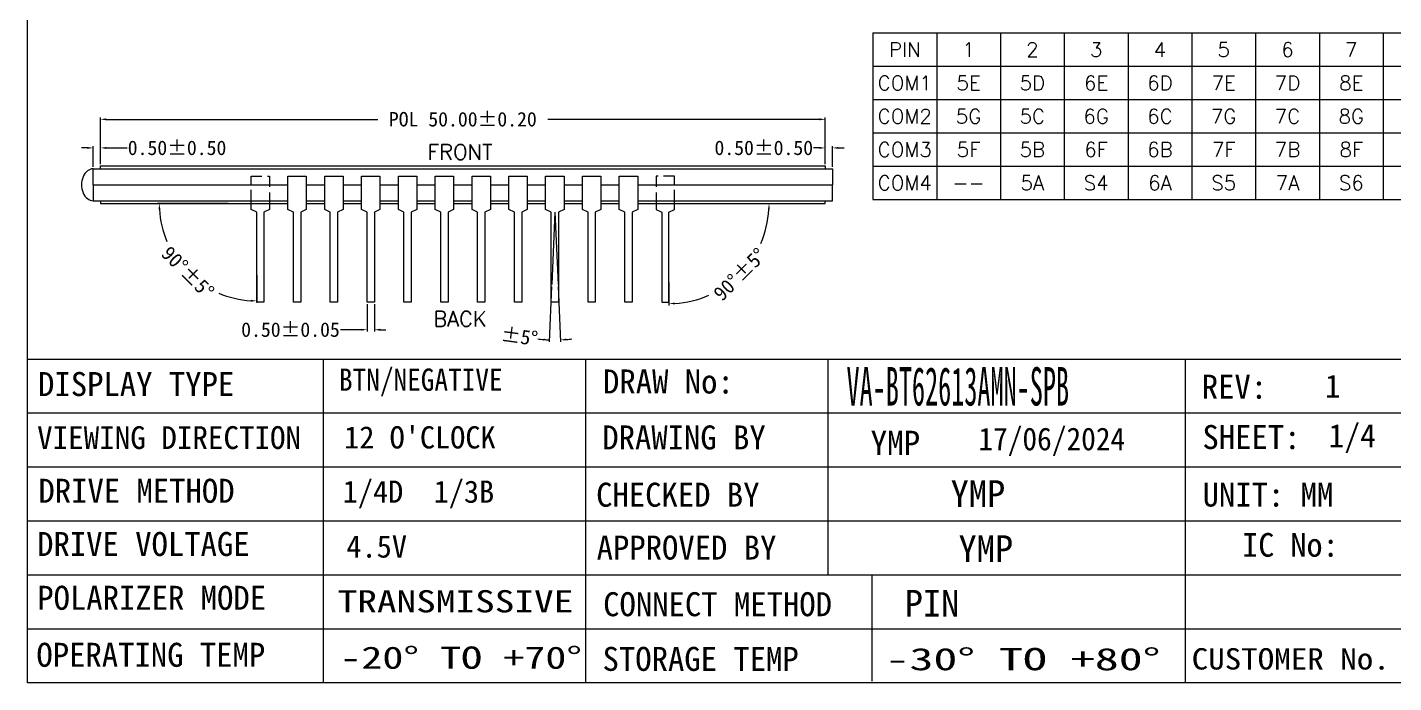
# Model space of a CAD drawing. Header units: millimetres. Extents: x -121 to 714, y -296 to 116.
# Drawn here: x 0.8 to 95.1, y -293.4 to -248.1 of the extents above; entities that cross this region are included whole.
import ezdxf
from ezdxf.enums import TextEntityAlignment as Align

# ---------------------------------------------------------------- set-up
doc = ezdxf.new("R2010")
doc.units = ezdxf.units.MM
doc.header["$LTSCALE"] = 3
doc.header["$MEASUREMENT"] = 0
doc.linetypes.add('HIDDEN', pattern=[0.375, 0.25, -0.125])
doc.layers.add('DIM', color=4, linetype='Continuous')
doc.styles.add('ROMANS', font='ROMANS.shx')
doc.styles.add('SSSoft_Log', font='Romans')
doc.styles.add('样式 SZ', font='')
doc.styles.get('样式 SZ').set_extended_font_data('SimSun')
doc.dimstyles.new('LCDDIM', dxfattribs={"dimtxt": 1.3, "dimasz": 0.424, "dimexe": 0.1325, "dimexo": 0.1325, "dimgap": 0.106, "dimtad": 0, "dimzin": 0, "dimdsep": 46, "dimtxsty": 'Standard', "dimcen": 1.2, "dimadec": 0, "dimazin": 0, "dimtfac": 1, "dimtofl": 0, "dimtmove": 0, "dimatfit": 0, "dimfxl": 0, "dimarcsym": 0})

# ---------------------------------------------------------------- blocks, each defined once
blk = doc.blocks.new('*D48')
at = {"layer": 'DEFPOINTS', "color": 0, "transparency": 16777216}
for p in [(24.253, -267.087), (24.753, -267.087), (24.753, -268.995)]:
    blk.add_point(p, dxfattribs=at)
at = {"layer": 'DIM', "color": 0, "lineweight": -2, "transparency": 16777216}
for p, q in [((24.253, -267.22), (24.253, -269.128)), ((24.753, -267.22), (24.753, -269.128)), ((23.853, -268.995), (22.405, -268.995)), ((25.153, -268.995), (25.553, -268.995))]:
    blk.add_line(p, q, dxfattribs=at)
at = {"layer": 'DIM', "color": 0, "transparency": 16777216}
for points in [[(23.853, -268.929), (23.853, -269.062), (24.253, -268.995)], [(25.153, -268.929), (25.153, -269.062), (24.753, -268.995)]]:
    blk.add_solid(points, dxfattribs=at)
at = {"layer": 'DIM', "color": 0, "transparency": 16777216, "insert": (18.966, -268.995), "char_height": 1, "attachment_point": 5}
blk.add_mtext('0.50%%P0.05', dxfattribs=at)
blk = doc.blocks.new('*D49')
at = {"layer": 'DEFPOINTS', "color": 0, "transparency": 16777216}
for p in [(37.203, -260.887), (37.203, -260.887), (36.985, -265.883), (37.421, -265.883), (37.331, -269.708)]:
    blk.add_point(p, dxfattribs=at)
at = {"layer": 'DIM', "color": 0, "lineweight": -2, "transparency": 16777216}
for p, q in [((36.979, -266.015), (36.812, -269.833)), ((37.427, -266.015), (37.594, -269.833))]:
    blk.add_line(p, q, dxfattribs=at)
for start, end in [(262.30256, 267.5), (262.3039, 264.90195), (275.09805, 277.6961)]:
    blk.add_arc((37.203, -260.887), 8.822, start, end, dxfattribs=at)
at = {"layer": 'DIM', "color": 0, "transparency": 16777216}
for points in [[(36.424, -269.608), (36.415, -269.741), (36.818, -269.701)], [(37.991, -269.741), (37.983, -269.608), (37.588, -269.701)]]:
    blk.add_solid(points, dxfattribs=at)
at = {"layer": 'DIM', "color": 0, "transparency": 16777216, "insert": (34.76, -269.459), "char_height": 1, "attachment_point": 5, "rotation": 352.30256}
blk.add_mtext('%%p5°', dxfattribs=at)
blk = doc.blocks.new('*D50')
at = {"layer": 'DEFPOINTS', "color": 0, "transparency": 16777216}
for p in [(5.853, -256.441), (5.353, -257.887), (5.853, -257.687)]:
    blk.add_point(p, dxfattribs=at)
at = {"layer": 'DIM', "color": 0, "lineweight": -2, "transparency": 16777216}
for p, q in [((5.353, -257.755), (5.353, -256.309)), ((5.853, -257.555), (5.853, -256.309)), ((4.953, -256.441), (4.553, -256.441)), ((6.253, -256.441), (7.701, -256.441))]:
    blk.add_line(p, q, dxfattribs=at)
at = {"layer": 'DIM', "color": 0, "transparency": 16777216}
for points in [[(4.953, -256.375), (4.953, -256.508), (5.353, -256.441)], [(6.253, -256.375), (6.253, -256.508), (5.853, -256.441)]]:
    blk.add_solid(points, dxfattribs=at)
at = {"layer": 'DIM', "color": 0, "transparency": 16777216, "insert": (11.14, -256.441), "char_height": 1, "attachment_point": 5}
blk.add_mtext('0.50%%p0.50', dxfattribs=at)
blk = doc.blocks.new('*D51')
at = {"layer": 'DEFPOINTS', "color": 0, "transparency": 16777216}
for p in [(55.853, -256.441), (55.853, -257.687), (56.353, -257.887)]:
    blk.add_point(p, dxfattribs=at)
at = {"layer": 'DIM', "color": 0, "lineweight": -2, "transparency": 16777216}
for p, q in [((55.853, -257.555), (55.853, -256.309)), ((56.353, -257.755), (56.353, -256.309)), ((55.453, -256.441), (55.053, -256.441)), ((56.753, -256.441), (57.153, -256.441))]:
    blk.add_line(p, q, dxfattribs=at)
at = {"layer": 'DIM', "color": 0, "transparency": 16777216}
for points in [[(55.453, -256.375), (55.453, -256.508), (55.853, -256.441)], [(56.753, -256.375), (56.753, -256.508), (56.353, -256.441)]]:
    blk.add_solid(points, dxfattribs=at)
at = {"layer": 'DIM', "color": 0, "transparency": 16777216, "insert": (51.614, -256.441), "char_height": 1, "attachment_point": 5}
blk.add_mtext('0.50%%p0.50', dxfattribs=at)
blk = doc.blocks.new('*D52')
at = {"layer": 'DEFPOINTS', "color": 0, "transparency": 16777216}
for p in [(55.853, -254.468), (5.853, -257.687), (55.853, -257.687)]:
    blk.add_point(p, dxfattribs=at)
at = {"layer": 'DIM', "color": 0, "lineweight": -2, "transparency": 16777216}
for p, q in [((5.853, -257.555), (5.853, -254.335)), ((6.253, -254.468), (24.997, -254.468)), ((55.453, -254.468), (36.709, -254.468)), ((55.853, -257.555), (55.853, -254.335))]:
    blk.add_line(p, q, dxfattribs=at)
at = {"layer": 'DIM', "color": 0, "transparency": 16777216}
for points in [[(6.253, -254.401), (6.253, -254.535), (5.853, -254.468)], [(55.453, -254.401), (55.453, -254.535), (55.853, -254.468)]]:
    blk.add_solid(points, dxfattribs=at)
at = {"layer": 'DIM', "color": 0, "transparency": 16777216, "insert": (30.853, -254.468), "char_height": 1, "attachment_point": 5}
blk.add_mtext('POL 50.00%%P0.20', dxfattribs=at)
blk = doc.blocks.new('*D53')
at = {"layer": 'DEFPOINTS', "color": 0, "transparency": 16777216}
for p in [(14.796, -260.287), (16.248, -260.287), (16.633, -260.887), (10.815, -263.646), (16.633, -265.096)]:
    blk.add_point(p, dxfattribs=at)
at = {"layer": 'DIM', "color": 0, "lineweight": -2, "transparency": 16777216}
for p, q in [((14.664, -260.287), (9.782, -260.287)), ((16.633, -265.228), (16.633, -267.138))]:
    blk.add_line(p, q, dxfattribs=at)
for start, end in [(183.41185, 202.94513), (247.05487, 266.58815)]:
    blk.add_arc((16.633, -260.287), 6.718, start, end, dxfattribs=at)
at = {"layer": 'DIM', "color": 0, "transparency": 16777216}
for points in [[(9.86, -260.689), (9.993, -260.685), (9.915, -260.287)], [(16.235, -266.927), (16.231, -267.06), (16.633, -267.006)]]:
    blk.add_solid(points, dxfattribs=at)
at = {"layer": 'DIM', "color": 0, "transparency": 16777216, "insert": (11.883, -265.038), "char_height": 1, "attachment_point": 5, "rotation": 315}
blk.add_mtext('90°%%p5%%d', dxfattribs=at)
blk = doc.blocks.new('*D54')
at = {"layer": 'DEFPOINTS', "color": 0, "transparency": 16777216}
for p in [(45.073, -260.887), (45.458, -260.287), (48.497, -260.287), (45.073, -265.596), (48.526, -266.268)]:
    blk.add_point(p, dxfattribs=at)
at = {"layer": 'DIM', "color": 0, "lineweight": -2, "transparency": 16777216}
for p, q in [((48.63, -260.287), (52.111, -260.287)), ((45.073, -265.728), (45.073, -267.326))]:
    blk.add_line(p, q, dxfattribs=at)
for start, end in [(336.42581, 356.68084), (273.31916, 293.57419)]:
    blk.add_arc((45.073, -260.287), 6.906, start, end, dxfattribs=at)
at = {"layer": 'DIM', "color": 0, "transparency": 16777216}
for points in [[(51.901, -260.685), (52.034, -260.689), (51.979, -260.287)], [(45.475, -267.248), (45.471, -267.115), (45.073, -267.193)]]:
    blk.add_solid(points, dxfattribs=at)
at = {"layer": 'DIM', "color": 0, "transparency": 16777216, "insert": (49.956, -265.17), "char_height": 1, "attachment_point": 5, "rotation": 45}
blk.add_mtext('90°%%p5%%d', dxfattribs=at)

msp = doc.modelspace()

# ---------------------------------------------------------------- linework, layer by layer
for p, q in [((5.353, -258.987), (5.353, -257.887)), ((5.353, -257.887), (56.353, -257.887)), ((5.853, -257.887), (5.853, -257.687)), ((5.853, -257.687), (55.853, -257.687)), ((55.853, -257.687), (55.853, -257.887)), ((56.353, -257.887), (56.353, -258.987)), ((5.353, -258.987), (5.353, -260.087)), ((5.353, -258.987), (18.788, -258.987)), ((20.058, -258.987), (21.328, -258.987)), ((22.598, -258.987), (23.868, -258.987)), ((25.138, -258.987), (26.408, -258.987)), ((27.678, -258.987), (28.948, -258.987)), ((30.218, -258.987), (31.488, -258.987)), ((32.758, -258.987), (34.028, -258.987)), ((35.298, -258.987), (36.568, -258.987)), ((37.838, -258.987), (39.108, -258.987)), ((40.378, -258.987), (41.648, -258.987)), ((42.918, -258.987), (56.353, -258.987)), ((56.353, -260.087), (56.353, -258.987)), ((5.353, -260.087), (18.788, -260.087)), ((5.853, -260.087), (5.853, -260.287)), ((20.058, -260.087), (21.328, -260.087)), ((22.598, -260.087), (23.868, -260.087)), ((25.138, -260.087), (26.408, -260.087)), ((27.678, -260.087), (28.948, -260.087)), ((30.218, -260.087), (31.488, -260.087)), ((32.758, -260.087), (34.028, -260.087)), ((35.298, -260.087), (36.568, -260.087)), ((37.838, -260.087), (39.108, -260.087)), ((40.378, -260.087), (41.648, -260.087)), ((42.918, -260.087), (56.353, -260.087)), ((55.853, -260.287), (55.853, -260.087)), ((5.853, -260.287), (18.788, -260.287)), ((20.058, -260.287), (21.328, -260.287)), ((22.598, -260.287), (23.868, -260.287)), ((25.138, -260.287), (26.408, -260.287)), ((27.678, -260.287), (28.948, -260.287)), ((30.218, -260.287), (31.488, -260.287)), ((32.758, -260.287), (34.028, -260.287)), ((35.298, -260.287), (36.568, -260.287)), ((37.838, -260.287), (39.108, -260.287)), ((40.378, -260.287), (41.648, -260.287)), ((42.918, -260.287), (55.853, -260.287)), ((39.319, -271.02), (39.319, -293.371)), ((56.022, -271.02), (56.022, -285.921)), ((59.061, -285.921), (59.061, -293.268))]:
    msp.add_line(p, q)
for points in [[(0.813, -293.371), (0.813, -186.67), (153.928, -186.67), (153.928, -293.371)], [(19.173, -267.087), (19.173, -260.887), (18.788, -260.687), (18.788, -258.387), (20.058, -258.387), (20.058, -260.687), (19.673, -260.887), (19.673, -267.087)], [(21.713, -267.087), (21.713, -260.887), (21.328, -260.687), (21.328, -258.387), (22.598, -258.387), (22.598, -260.687), (22.213, -260.887), (22.213, -267.087)], [(24.253, -267.087), (24.253, -260.887), (23.868, -260.687), (23.868, -258.387), (25.138, -258.387), (25.138, -260.687), (24.753, -260.887), (24.753, -267.087)], [(26.793, -267.087), (26.793, -260.887), (26.408, -260.687), (26.408, -258.387), (27.678, -258.387), (27.678, -260.687), (27.293, -260.887), (27.293, -267.087)], [(29.333, -267.087), (29.333, -260.887), (28.948, -260.687), (28.948, -258.387), (30.218, -258.387), (30.218, -260.687), (29.833, -260.887), (29.833, -267.087)], [(31.873, -267.087), (31.873, -260.887), (31.488, -260.687), (31.488, -258.387), (32.758, -258.387), (32.758, -260.687), (32.373, -260.887), (32.373, -267.087)], [(34.413, -267.087), (34.413, -260.887), (34.028, -260.687), (34.028, -258.387), (35.298, -258.387), (35.298, -260.687), (34.913, -260.887), (34.913, -267.087)], [(36.953, -267.087), (36.953, -260.887), (36.568, -260.687), (36.568, -258.387), (37.838, -258.387), (37.838, -260.687), (37.453, -260.887), (37.453, -267.087)], [(39.493, -267.087), (39.493, -260.887), (39.108, -260.687), (39.108, -258.387), (40.378, -258.387), (40.378, -260.687), (39.993, -260.887), (39.993, -267.087)], [(42.033, -267.087), (42.033, -260.887), (41.648, -260.687), (41.648, -258.387), (42.918, -258.387), (42.918, -260.687), (42.533, -260.887), (42.533, -267.087)]]:
    msp.add_lwpolyline(points, close=True)
at = {"linetype": 'HIDDEN'}
for points in [[(16.248, -260.087), (16.248, -258.387), (17.518, -258.387), (17.518, -260.087)], [(45.458, -260.087), (45.458, -258.387), (44.188, -258.387), (44.188, -260.087)]]:
    msp.add_lwpolyline(points, dxfattribs=at)
for points in [[(17.518, -260.087), (17.518, -260.687), (17.133, -260.887), (17.133, -267.087), (16.633, -267.087), (16.633, -260.887), (16.248, -260.687), (16.248, -260.087)], [(44.188, -260.087), (44.188, -260.687), (44.573, -260.887), (44.573, -267.087), (45.073, -267.087), (45.073, -260.887), (45.458, -260.687), (45.458, -260.087)], [(0.813, -271.02), (153.928, -271.02)], [(21.214, -271.02), (21.214, -293.371)], [(80.682, -271.02), (80.682, -293.371)], [(0.813, -274.745), (95.631, -274.745)], [(0.813, -278.47), (153.928, -278.47)], [(0.813, -282.195), (153.928, -282.195)], [(0.813, -285.921), (153.928, -285.921)], [(0.813, -289.646), (153.928, -289.646)]]:
    msp.add_lwpolyline(points)
msp.add_ellipse((5.353, -258.987), major_axis=(0, 1.1), ratio=0.727273, start_param=0, end_param=3.141593)
at = {"layer": 'DIM'}
for p, q in [((59.141, -248.504), (151.541, -248.504)), ((59.141, -248.504), (59.141, -260.004)), ((63.541, -248.504), (63.541, -260.004)), ((67.941, -248.504), (67.941, -260.004)), ((72.341, -248.504), (72.341, -260.004)), ((76.741, -248.504), (76.741, -260.004)), ((81.141, -248.504), (81.141, -260.004)), ((85.541, -248.504), (85.541, -260.004)), ((89.941, -248.504), (89.941, -260.004)), ((94.341, -248.504), (94.341, -260.004)), ((59.141, -250.804), (151.541, -250.804)), ((59.141, -253.104), (151.541, -253.104)), ((59.141, -255.404), (151.541, -255.404)), ((59.141, -257.704), (151.541, -257.704)), ((59.141, -260.004), (151.541, -260.004)), ((37.203, -260.887), (36.985, -265.883)), ((37.203, -260.887), (37.421, -265.883))]:
    msp.add_line(p, q, dxfattribs=at)

# ---------------------------------------------------------------- texts
at = {"style": 'ROMANS'}
for s, p in [('FRONT', (30.663, -256.724)), ('BACK', (30.663, -268.249))]:
    msp.add_text(s, height=1.06, dxfattribs=at).set_placement(p, align=Align.MIDDLE)
at = {"style": '样式 SZ'}
for s, height, p in [('DISPLAY TYPE', 1.65743, (1.555, -273.577)), ('DRAW No:', 1.6574, (40.527, -273.4)), ('REV:', 1.6574, (81.826, -273.758)), ('VIEWING DIRECTION', 1.57456, (1.487, -277.232)), ('DRAWING BY', 1.6574, (40.476, -277.263)), ('SHEET:', 1.6574, (81.873, -277.236)), ('DRIVE METHOD', 1.65743, (1.58, -280.948)), ('CHECKED BY', 1.6574, (40.048, -281.218)), ('UNIT: MM', 1.6574, (81.883, -281.208)), ('DRIVE VOLTAGE', 1.65743, (1.49, -284.622)), ('APPROVED BY', 1.65743, (40.085, -284.869)), ('POLARIZER MODE', 1.65743, (1.498, -288.337)), ('CONNECT METHOD', 1.65743, (40.535, -288.779)), ('OPERATING TEMP', 1.65743, (1.439, -292.273)), ('STORAGE TEMP', 1.65743, (40.495, -292.556))]:
    msp.add_text(s, height=height, dxfattribs=at).set_placement(p)
for s, height, width, p in [('BTN/NEGATIVE', 1.53649, 0.9, (22.311, -273.213)), ('VA-BT62613AMN-SPB', 2.65506, 0.5, (57.32, -274.232))]:
    msp.add_text(s, height=height, dxfattribs=dict(width=width)).set_placement(p)
for s, height, p in [('1', 1.601, (90.315, -273.698)), ("12 O'CLOCK", 1.5365, (22.666, -277.197)), ('YMP', 1.6734, (58.985, -277.646)), ('1/4', 1.6005, (90.573, -277.112)), ('1/4D  1/3B', 1.5365, (22.566, -280.947)), ('YMP', 1.8438, (64.507, -281.233)), ('4.5V', 1.5365, (22.822, -284.732)), ('YMP', 1.8438, (65.05, -285.033)), ('IC No:', 1.6325, (84.612, -284.67)), ('PIN', 1.8438, (61.337, -288.804))]:
    msp.add_text(s, height=height).set_placement(p)
for s, height, width, p, p2 in [('17/06/2024', 1.5731, 0.71551, (66.417, -277.324), (76.547, -277.324)), ('TRANSMISSIVE', 1.53649, 0.933679, (22.219, -288.518), (38.477, -288.518)), ('-20%%D TO +70%%D', 1.53649, 1.01735, (22.399, -292.408), (39.073, -292.408)), ('-30%%D TO +80%%D', 1.53649, 1.156845, (60.015, -292.511), (78.975, -292.511)), ('CUSTOMER No.', 1.47563, 0.842026, (81.132, -292.462), (94.8, -292.462))]:
    msp.add_text(s, height=height, dxfattribs=dict(width=width)).set_placement(p, p2, align=Align.FIT)
at = {"layer": 'DIM', "color": 1, "style": 'SSSoft_Log'}
msp.add_text('PIN', height=1, dxfattribs=at).set_placement((61.341, -249.654), align=Align.MIDDLE)
at = {"layer": 'DIM', "style": 'SSSoft_Log'}
for s, p in [('1', (65.741, -249.654)), ('2', (70.141, -249.654)), ('3', (74.541, -249.654)), ('4', (78.941, -249.654)), ('5', (83.341, -249.654)), ('6', (87.741, -249.654)), ('7', (92.141, -249.654)), ('COM1', (61.341, -251.954)), ('5E', (65.741, -251.954)), ('5D', (70.141, -251.954)), ('6E', (74.541, -251.954)), ('6D', (78.941, -251.954)), ('7E', (83.341, -251.954)), ('7D', (87.741, -251.954)), ('8E', (92.141, -251.954)), ('COM2', (61.341, -254.254)), ('5G', (65.741, -254.254)), ('5C', (70.141, -254.254)), ('6G', (74.541, -254.254)), ('6C', (78.941, -254.254)), ('7G', (83.341, -254.254)), ('7C', (87.741, -254.254)), ('8G', (92.141, -254.254)), ('COM3', (61.341, -256.554)), ('5F', (65.741, -256.554)), ('5B', (70.141, -256.554)), ('6F', (74.541, -256.554)), ('6B', (78.941, -256.554)), ('7F', (83.341, -256.554)), ('7B', (87.741, -256.554)), ('8F', (92.141, -256.554)), ('COM4', (61.341, -258.854)), ('--', (65.741, -258.854)), ('5A', (70.141, -258.854)), ('S4', (74.541, -258.854)), ('6A', (78.941, -258.854)), ('S5', (83.341, -258.854)), ('7A', (87.741, -258.854)), ('S6', (92.141, -258.854))]:
    msp.add_text(s, height=1, dxfattribs=at).set_placement(p, align=Align.MIDDLE)

# ---------------------------------------------------------------- dimensions: what is measured, and where the dimension line sits
at = {"layer": 'DIM', "color": 1}
dim = msp.add_linear_dim(base=(55.853, -254.468), p1=(5.853, -257.687), p2=(55.853, -257.687), text='POL <>%%P0.20', dimstyle='LCDDIM', override={"dimtxt": 1, "dimasz": 0.4}, dxfattribs=at)
dim.commit()
dim.dimension.update_dxf_attribs({"geometry": '*D52', "text_midpoint": (30.853, -254.468), "dimtype": 160})
at = {"layer": 'DIM'}
for base, p1, p2, text, picture, middle in [((5.853, -256.441), (5.353, -257.887), (5.853, -257.687), '<>%%p0.50', '*D50', (11.14, -256.441)), ((24.753, -268.995), (24.253, -267.087), (24.753, -267.087), '<>%%P0.05', '*D48', (18.966, -268.995))]:
    dim = msp.add_linear_dim(base=base, p1=p1, p2=p2, text=text, dimstyle='LCDDIM', override={"dimtxt": 1, "dimasz": 0.4}, dxfattribs=at)
    dim.commit()
    dim.dimension.update_dxf_attribs({"geometry": picture, "text_midpoint": middle, "dimtype": 160})
dim = msp.add_linear_dim(base=(55.853, -256.441), p1=(56.353, -257.887), p2=(55.853, -257.687), text='<>%%p0.50', dimstyle='LCDDIM', override={"dimtxt": 1, "dimasz": 0.4}, dxfattribs=at)
dim.commit()
dim.dimension.update_dxf_attribs({"geometry": '*D51', "text_midpoint": (51.614, -256.441)})
for base, line1, line2, text, picture, middle in [((10.815, -263.646), ((16.633, -265.096), (16.633, -260.887)), ((14.796, -260.287), (16.248, -260.287)), '<>%%p5%%d', '*D53', (11.883, -265.038)), ((37.331, -269.708), ((37.203, -260.887), (37.421, -265.883)), ((37.203, -260.887), (36.985, -265.883)), '%%p<>', '*D49', (34.76, -269.459)), ((48.526, -266.268), ((45.073, -260.887), (45.073, -265.596)), ((45.458, -260.287), (48.497, -260.287)), '<>%%p5%%d', '*D54', (49.956, -265.17))]:
    dim = msp.add_angular_dim_2l(base=base, line1=line1, line2=line2, text=text, dimstyle='LCDDIM', override={"dimtxt": 1, "dimasz": 0.4}, dxfattribs=at)
    dim.commit()
    dim.dimension.update_dxf_attribs({"geometry": picture, "text_midpoint": middle})

doc.saveas('drawing.dxf')
